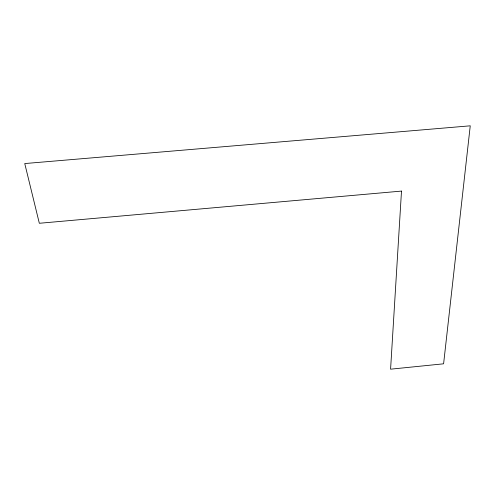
<?xml version="1.0" encoding="UTF-8"?>
<svg xmlns="http://www.w3.org/2000/svg" width="495" height="495" viewBox="0 0 495 495"><rect width="100%" height="100%" fill="white"/><g stroke="black" fill="none" stroke-linecap="round" stroke-linejoin="round"><path stroke-width="0.74" d="M401.501 191.089L390.586 369.183L443.6 363.813L470.25 125.817L24.75 163.56L39.334 223.276L401.501 191.089"/></g></svg>
